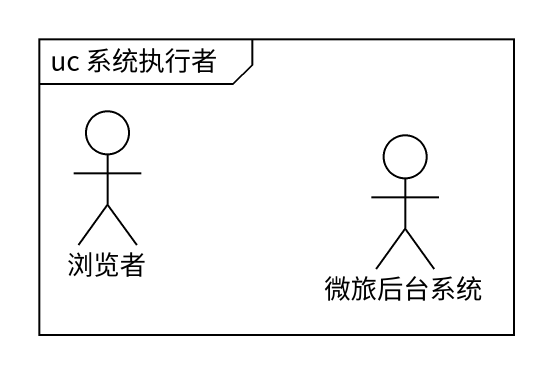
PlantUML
@startuml
mainframe uc 系统执行者
actor 浏览者
actor 微旅后台系统
@enduml
